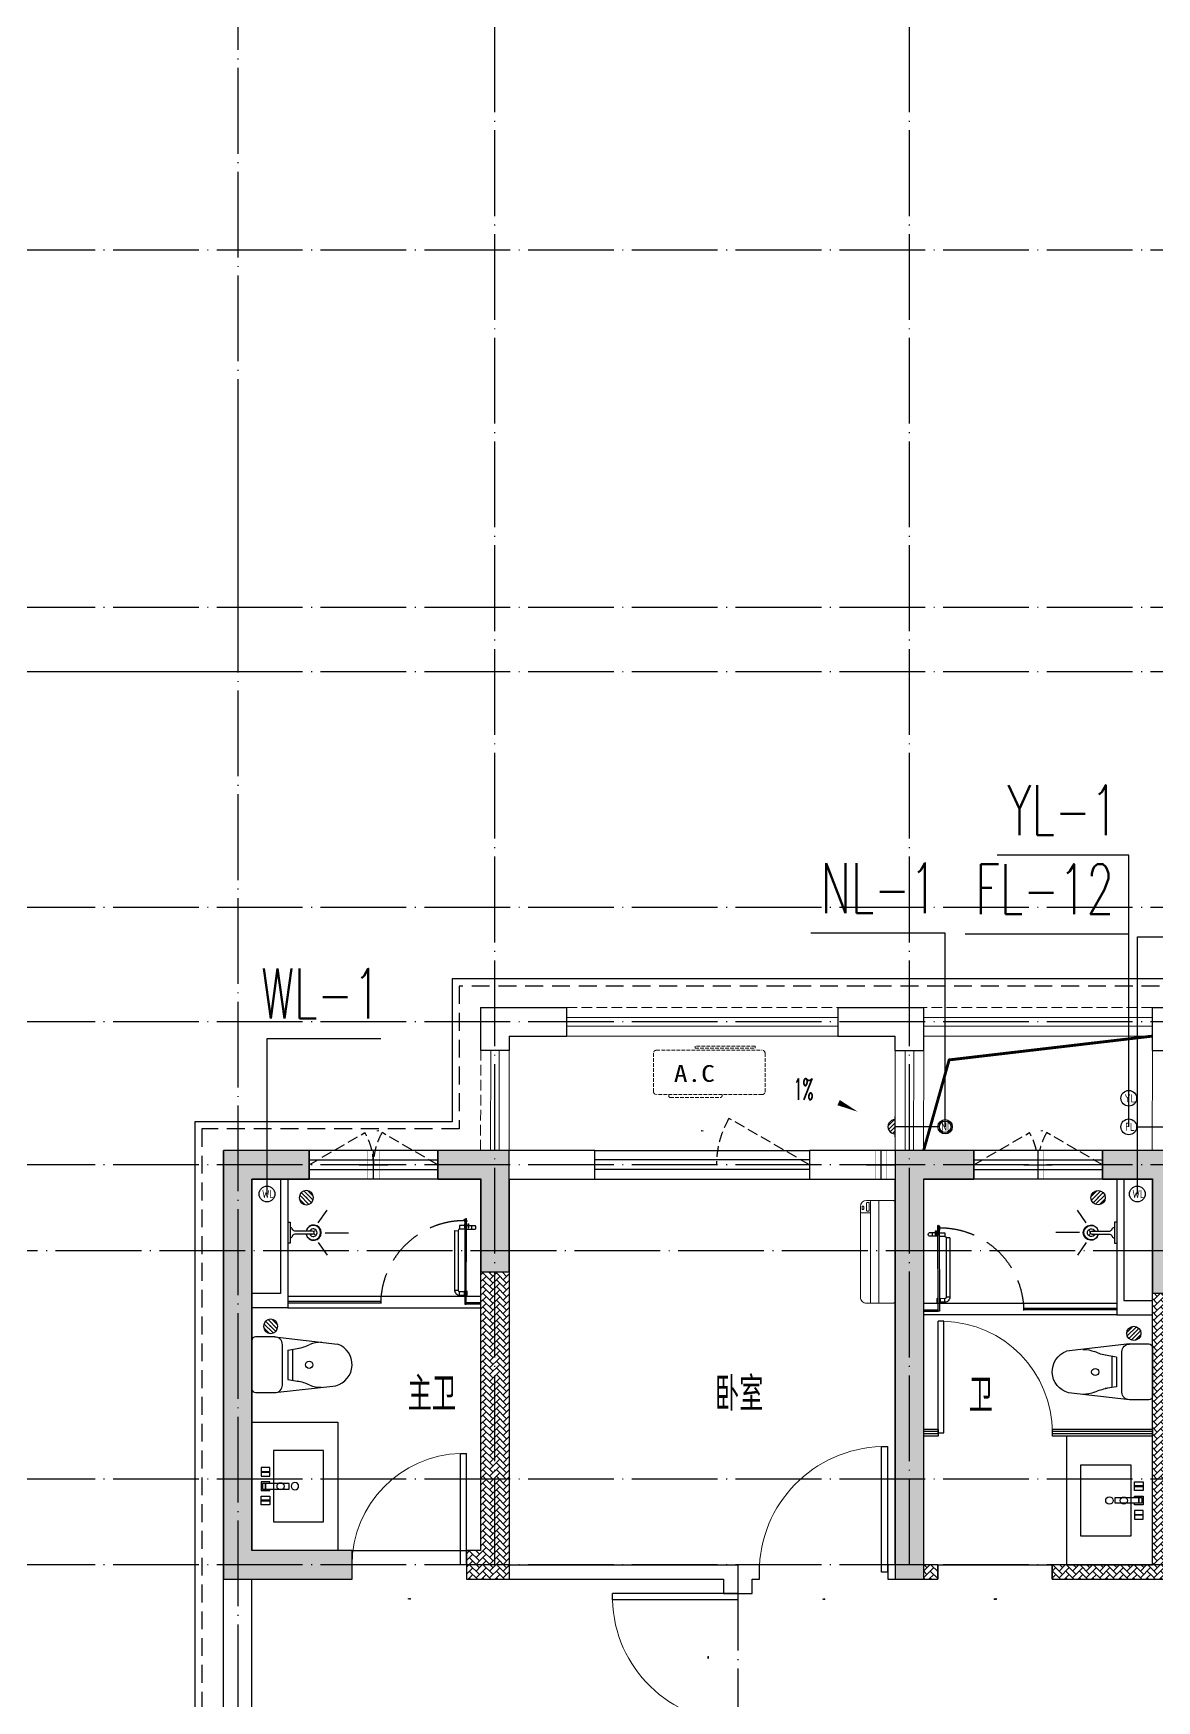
# Model space of a CAD drawing. Extents: x 27938 to 1507990, y 110129 to 923079.
# Drawn here: x 826487 to 834347, y 600799 to 612465 of the extents above; entities that cross this region are included whole.
import ezdxf

# ---------------------------------------------------------------- set-up
doc = ezdxf.new("R2010")
doc.units = 0
doc.header["$LTSCALE"] = 1000
doc.header["$MEASUREMENT"] = 0
for name, pattern in [('DASH', [0.35, 0.25, -0.1]), ('DOTE', [2.42, 2, -0.2, 0.02, -0.2]), ('HIDDEN', [0.375, 0.25, -0.125])]:
    doc.linetypes.add(name, pattern=pattern)
for name, color, linetype in [('COLUMN', 9, 'Continuous'), ('CURTWALL', 4, 'Continuous'), ('DIM_凝结', 150, 'Continuous'), ('DIM_废水', 31, 'Continuous'), ('DIM_污水', 2, 'Continuous'), ('DIM_雨水', 4, 'Continuous'), ('DOTE', 1, 'Continuous'), ('EQUIP_污水', 7, 'Continuous'), ('IP-bath&kitchen-JOHNSON', 4, 'Continuous'), ('LVTRY', 6, 'Continuous'), ('P-bath&kitchen-JOHNSON', 4, 'Continuous'), ('PUB_HATCH', 8, 'Continuous'), ('PUB_TEXT', 4, 'Continuous'), ('VPIPE-中水', 122, 'Continuous'), ('VPIPE-凝结', 150, 'N'), ('VPIPE-废水', 31, 'Continuous'), ('VPIPE-污水', 2, 'W'), ('VPIPE-雨水', 4, 'Y'), ('WALL', 9, 'Continuous'), ('WINDOW', 4, 'Continuous'), ('WINDOW_TEXT', 7, 'Continuous'), ('保温', 6, 'Continuous'), ('机电标识类', 1, 'Continuous'), ('看线', 251, 'Continuous')]:
    doc.layers.add(name, color=color, linetype=linetype)
for name, color, linetype, lineweight in [('平面-排水沟', 86, 'Continuous', 15), ('平面-栏杆', 135, 'Continuous', 15), ('平面-看线', 45, 'Continuous', 15), ('平面-空调室内机', 176, 'Continuous', 9), ('平面-空调预留孔', 173, 'Continuous', 15), ('空调', 76, 'Continuous', 13)]:
    doc.layers.add(name, color=color, linetype=linetype, lineweight=lineweight)
doc.styles.add('_TCH_DIM', font='SIMPLEX.shx', dxfattribs={"width": 0.7, "bigfont": 'GBCBIG.shx'})
doc.styles.add('_TCH_WINDOW', font='SIMPLEX.shx', dxfattribs={"width": 0.7, "height": 3.5, "bigfont": 'GBCBIG.shx'})
doc.styles.add('_TWT_SERIAL', font='SIMPLEX', dxfattribs={"width": 0.8, "height": 3.5, "bigfont": 'HZTXT'})
doc.styles.get("Standard").update_dxf_attribs({"font": 'gbenor.shx', "bigfont": 'gbcbig.shx'})
doc.styles.add('黑体', font='simhei.ttf')
doc.linetypes.add('N', pattern='A,3,-0.2,["N",Standard,S=0.25,R=0,X=-0.1,Y=-0.115],-0.2', length=3.4)
doc.linetypes.add('W', pattern='A,3,-0.2,["W",Standard,S=0.25,R=0,X=-0.1,Y=-0.115],-0.2', length=3.4)
doc.linetypes.add('Y', pattern='A,3,-0.2,["Y",Standard,S=0.25,R=0,X=-0.1,Y=-0.115],-0.2', length=3.4)
pattern_1 = [(45, (0, 0), (0, 47.4157523), [100.584, -33.528]), (135, (23.708, 23.708), (3e-15, 47.4157523), [100.584, -33.528])]
pattern_2 = [(45, (407300, 231625.085), (0, 47.4157523), [100.584, -33.528]), (135, (407323.708, 231648.793), (3e-15, 47.4157523), [100.584, -33.528])]

# ---------------------------------------------------------------- blocks, each defined once
blk = doc.blocks.new('rrrrrrrrrrrra')
at = {"color": 0}
for p, q in [((253, 484), (-87, 484)), ((-112, 459), (-112, 324)), ((278, 324), (278, 459)), ((-112, 324), (-64, -103)), ((-59, 271), (224, 271)), ((278, 324), (228, -116)), ((-21, 232), (-34, 154)), ((191, 200), (-26, 200)), ((186, 232), (-21, 232)), ((186, 232), (199, 154))]:
    blk.add_line(p, q, dxfattribs=at)
for centre, radius, start, end in [((-87, 459), 25, 90, 180), ((253, 459), 25, 0, 90), ((-59, 324), 53.3, 180, 270), ((224, 324), 53.3, 270, 0), ((-323, 210), 294, 333.5369, 351.4828), ((488, 210), 294, 188.5172, 206.4631), ((149, -3), 224, 158.5202, 180), ((16, -3), 224, 0, 21.4798), ((84, -64), 153, 195.0773, 340.1181)]:
    blk.add_arc(centre, radius, start, end, dxfattribs=at)
blk = doc.blocks.new('A$C1E0F638F')
at = {"color": 0}
for points in [[(500, 435), (500, 85), (0, 85), (0, 435)], [(270, 30), (230, 30), (230, 195), (270, 195)], [(120, 0), (180, 0), (180, 60), (120, 60)], [(147, 55), (153, 55), (153, 5), (147, 5)], [(230, 30), (270, 30), (270, 10), (230, 10)], [(380, 0), (320, 0), (320, 60), (380, 60)], [(353, 55), (347, 55), (347, 5), (353, 5)]]:
    blk.add_lwpolyline(points, close=True, dxfattribs=at)
blk.add_lwpolyline([(270, 60), (280, 60), (280, 0), (220, 0), (220, 60), (230, 60)], dxfattribs=at)
blk.add_circle((250, 236), 26, dxfattribs=at)
blk = doc.blocks.new('$lvtry$00000171')
at = {"color": 0}
for p, q in [((-74, 11), (-11, 74)), ((-70, -27), (27, 70)), ((-53, -53), (53, 53)), ((-27, -70), (70, 27)), ((11, -74), (74, -11))]:
    blk.add_line(p, q, dxfattribs=at)
blk.add_circle((0, 0), 75, dxfattribs=at)
blk.add_point((0, 0), dxfattribs=at)
blk = doc.blocks.new('135')
blk.add_hatch(color=0).paths.add_polyline_path([(5, 2), (4, -1), (-5, 2), (-4, 5)])
at = {"color": 0}
for p, q in [((-6, 19), (-3, 19)), ((-3, 19), (-6, 19)), ((-6, 3), (5, -2)), ((-6, 3), (-5, 3)), ((-5, 11), (-5, 31)), ((5, 11), (-5, 11)), ((5, 10), (-5, 10)), ((-5, 3), (-4, 6)), ((-4, 6), (5, 2)), ((0, 0), (0, 39)), ((6, 19), (3, 19)), ((3, 19), (6, 19)), ((4, -1), (5, 2)), ((5, 11), (5, 32)), ((4, -1), (6, -2))]:
    blk.add_line(p, q, dxfattribs=at)
for centre, radius, start, end in [((6, 16), 13.5, 151.0147, 204.8403), ((13, 4), 20.5, 163.0924, 182.0012), ((-6, 4), 1, 184.2275, 248.4661), ((-5, 22), 0.5, 335.7643, 151.0147), ((4, 18), 9.42, 155.7643, 171.9773), ((9, 15), 14.6, 166.278, 198.0953), ((14, 4), 19.5, 163.7443, 182.5269), ((-5, 3), 0.5, 181.9385, 247.2597), ((5, 22), 0.5, 29.8425, 204.574), ((-6, 17), 11.7, 10.475, 24.574), ((-6, 15), 12.4, 338.6449, 16.0476), ((29, 7), 24, 172.9439, 199.2318), ((-6, 16), 13.4, 334.9111, 29.8425), ((26, 6), 20.6, 169.1454, 199.9526), ((6, -1), 1.17, 247.4597, 19.9526), ((6, -1), 0.5, 247.4597, 19.2318)]:
    blk.add_arc(centre, radius, start, end, dxfattribs=at)
blk.add_open_spline([(-5, 31), (-4, 31), (-2, 33), (1, 29), (3, 31), (5, 32)], degree=3, knots=[0, 0, 0, 0, 3.066329, 6.218313, 11.124135, 11.124135, 11.124135, 11.124135], dxfattribs=at)
blk = doc.blocks.new('SDFAWERAWER')
at = {"layer": 'LVTRY', "color": 0}
for p, q in [((593941, -1242210), (593784, -1242595)), ((593965, -1242220), (593807, -1242604)), ((593941, -1242210), (593965, -1242220)), ((593988, -1242191), (593978, -1242214)), ((594007, -1242226), (593978, -1242214)), ((594017, -1242203), (593988, -1242191)), ((594016, -1242220), (594027, -1242193)), ((594016, -1242220), (594022, -1242223)), ((594026, -1242204), (594018, -1242222)), ((594018, -1242222), (594021, -1242220)), ((594025, -1242211), (594021, -1242220)), ((594023, -1242221), (594022, -1242223)), ((594022, -1242223), (594024, -1242222)), ((594023, -1242211), (594030, -1242194)), ((594024, -1242221), (594024, -1242222)), ((594025, -1242211), (594031, -1242197)), ((594027, -1242193), (594033, -1242195)), ((594028, -1242234), (594078, -1242255)), ((594030, -1242194), (594031, -1242197)), ((594032, -1242197), (594033, -1242195)), ((594033, -1242195), (594034, -1242197)), ((594034, -1242198), (594034, -1242197)), ((594047, -1242201), (594036, -1242229)), ((594036, -1242229), (594039, -1242230)), ((594037, -1242211), (594088, -1242232)), ((594039, -1242230), (594045, -1242214)), ((594039, -1242230), (594042, -1242228)), ((594042, -1242228), (594051, -1242205)), ((594050, -1242202), (594043, -1242218)), ((594047, -1242201), (594050, -1242202)), ((594050, -1242202), (594051, -1242205)), ((594057, -1242246), (594067, -1242223)), ((593784, -1242595), (593807, -1242604)), ((593803, -1242641), (593813, -1242618)), ((593803, -1242641), (593833, -1242653)), ((593813, -1242618), (593842, -1242630)), ((593842, -1242630), (593833, -1242653)), ((593834, -1242656), (593833, -1242653)), ((593845, -1242629), (593834, -1242656)), ((593836, -1242657), (593834, -1242656)), ((593848, -1242630), (593836, -1242657)), ((593845, -1242629), (593842, -1242630)), ((593848, -1242630), (593845, -1242629)), ((593847, -1242662), (593858, -1242634)), ((593847, -1242662), (593850, -1242663)), ((593850, -1242663), (593861, -1242635)), ((593852, -1242662), (593862, -1242637)), ((593858, -1242634), (593861, -1242635)), ((593861, -1242635), (593862, -1242637))]:
    blk.add_line(p, q, dxfattribs=at)
blk.add_lwpolyline([(593823, -1242717), (594046, -1242174), (594037, -1242170), (593814, -1242713)], close=True, dxfattribs=at)
blk.add_arc((594075, -1242240), 15.3, 281.7932, 33.7019, dxfattribs=at)
for centre, major_axis, start_param, end_param in [((593974, -1242224), (3.93, 9.6), 0, 1.570796), ((593817, -1242608), (13.5, 33.1), 1.570796, 3.141593), ((593817, -1242608), (3.93, 9.6), 1.570796, 3.141593)]:
    blk.add_ellipse(centre, major_axis=major_axis, ratio=1, start_param=start_param, end_param=end_param, dxfattribs=at)
at = {"layer": 'P-bath&kitchen-JOHNSON', "color": 0, "linetype": 'DASH'}
blk.add_arc((593810, -1242714), 586, 67.5369, 157.1325, dxfattribs=at)
at = {"layer": 'LVTRY', "color": 8, "xscale": -1, "rotation": 157.7329157530927}
blk.add_blockref('135', (594045, -1242162), dxfattribs=at)
blk = doc.blocks.new('A$C5DCB2F21')
at = {"layer": 'IP-bath&kitchen-JOHNSON', "color": 0}
for p, q in [((-68, -213), (-158, -275)), ((68, -213), (158, -275)), ((0, -261), (0, -425))]:
    blk.add_line(p, q, dxfattribs=at)
for centre, major_axis, ratio, start_param, end_param in [((0, -179), (-51, 0), 0.990052, -1.36297, 4.504563), ((0, -178), (-26.8, 0), 0.994812, -1.167677, 4.309269)]:
    blk.add_ellipse(centre, major_axis=major_axis, ratio=ratio, start_param=start_param, end_param=end_param, dxfattribs=at)
at = {"layer": 'LVTRY', "color": 0}
for p, q in [((74, 0), (-74, 0)), ((-10, -174), (-10, -49)), ((11, -174), (11, -49))]:
    blk.add_line(p, q, dxfattribs=at)
blk.add_lwpolyline([(74, 0), (74, -16), (-74, -16), (-74, 0)], dxfattribs=at)
for points in [[(-26, -31, -0.364142), (-38, -16, -0.020495)], [(-10, -49, 0.214893), (-26, -31, 7.649644)], [(11, -49, -0.21439), (26, -31, -7.649644)], [(26, -31, 0.364142), (38, -16, 0.020495)]]:
    blk.add_lwpolyline(points, format="xyb", dxfattribs=at)
blk.add_arc((0, -174), 10.5, 180, 0, dxfattribs=at)
for centre, major_axis, ratio, start_param, end_param in [((0, -181), (53.6, 0), 0.987577, 1.76809, 7.656688), ((-12, -165), (0, 1.43), 0.85, -1.570796, 4.712389), ((-12, -189), (0, 1.43), 0.85, 4.712389, 10.995574), ((12, -165), (0, 1.43), 0.85, 4.712389, 10.995574), ((12, -189), (0, 1.43), 0.85, 4.712389, 10.995574)]:
    blk.add_ellipse(centre, major_axis=major_axis, ratio=ratio, start_param=start_param, end_param=end_param, dxfattribs=at)
blk = doc.blocks.new('$TCHSYS$DOOR2D')
for p, q in [((0.45, 0.975), (0.5, 0.975)), ((0.45, 0), (0.45, 0.975)), ((0.5, 0), (0.5, 0.975)), ((0.5, 0), (0.45, 0))]:
    blk.add_line(p, q)
at = {"lineweight": 13}
blk.add_arc((0.475, 0), 0.975, 91.4693, 180, dxfattribs=at)
blk = doc.blocks.new('DSGDFGF')
at = {"layer": 'CURTWALL', "color": 0}
for p, q in [((676992, 342105), (676292, 342105)), ((676292, 342105), (676292, 342055)), ((676292, 342089), (676992, 342089)), ((676292, 342072), (676992, 342072)), ((676992, 342055), (676992, 342105)), ((677892, 342105), (677792, 342105)), ((677792, 342105), (677792, 342055)), ((677792, 342089), (677892, 342089)), ((677792, 342072), (677892, 342072)), ((677892, 342055), (677892, 342105)), ((676292, 342055), (676992, 342055)), ((677792, 342055), (677892, 342055))]:
    blk.add_line(p, q, dxfattribs=at)
at = {"layer": 'IP-bath&kitchen-JOHNSON', "color": 0}
for p, q in [((676542, 342985), (677892, 342985)), ((676542, 342950), (677192, 342950)), ((676542, 342940), (677192, 342940)), ((676542, 342905), (677892, 342905)), ((677192, 342940), (677192, 342950)), ((677892, 342940), (677792, 342940)), ((677792, 342930), (677792, 342940)), ((677892, 342930), (677792, 342930))]:
    blk.add_line(p, q, dxfattribs=at)
for points in [[(676542, 343855), (676542, 342905), (676292, 342905)], [(676492, 343855), (676492, 343005), (676292, 343005)]]:
    blk.add_lwpolyline(points, dxfattribs=at)
at = {"layer": 'LVTRY', "color": 0}
blk.add_lwpolyline([(676892, 341155), (676292, 341155), (676292, 342055), (676892, 342055)], close=True, dxfattribs=at)
at = {"layer": 'CURTWALL', "color": 0, "xscale": 800, "yscale": 800, "zscale": 50, "rotation": 5.54452612062199e-09}
blk.add_blockref('$TCHSYS$DOOR2D', (677392, 342080), dxfattribs=at)
at = {"layer": 'IP-bath&kitchen-JOHNSON', "color": 8}
for name, p, rotation in [('A$C5DCB2F21', (676542, 343480), 90.00848852444699), ('SDFAWERAWER', (-342526, 1268091), 22.25976934310714)]:
    blk.add_blockref(name, p, dxfattribs=dict(at, rotation=rotation))
at = {"layer": 'LVTRY', "color": 8, "xscale": -0.6666666667107826, "yscale": 0.6666666667107826}
for p in [(676672, 343725), (676422, 342775)]:
    blk.add_blockref('$lvtry$00000171', p, dxfattribs=at)
at = {"layer": 'LVTRY', "color": 8, "extrusion": (0, 0, -1), "xscale": -1, "zscale": -1, "rotation": 270}
blk.add_blockref('rrrrrrrrrrrra', (-676776, 342423), dxfattribs=at)
at = {"layer": 'LVTRY', "color": 8, "xscale": -1, "rotation": 270}
blk.add_blockref('A$C1E0F638F', (676357, 341356), dxfattribs=at)
blk = doc.blocks.new('GDGDRGDGRD')
at = {"layer": 'IP-bath&kitchen-JOHNSON', "color": 0}
for p, q in [((490533, 524228), (491883, 524228)), ((490533, 524193), (491183, 524193)), ((490533, 524183), (491183, 524183)), ((491183, 524183), (491183, 524193)), ((491883, 524183), (491783, 524183)), ((491783, 524173), (491783, 524183)), ((491883, 524173), (491783, 524173)), ((490533, 524148), (491883, 524148))]:
    blk.add_line(p, q, dxfattribs=at)
for points in [[(490533, 525048), (490533, 524148), (490283, 524148)], [(490483, 525048), (490483, 524248), (490283, 524248)]]:
    blk.add_lwpolyline(points, dxfattribs=at)
at = {"layer": 'LVTRY', "color": 0}
blk.add_lwpolyline([(490883, 522448), (490283, 522448), (490283, 523348), (490883, 523348)], close=True, dxfattribs=at)
at = {"layer": 'IP-bath&kitchen-JOHNSON', "color": 8}
for name, p, rotation in [('A$C5DCB2F21', (490533, 524673), 90.008488524447), ('SDFAWERAWER', (-528536, 1449334), 22.25976934310711)]:
    blk.add_blockref(name, p, dxfattribs=dict(at, rotation=rotation))
at = {"layer": 'LVTRY', "color": 8, "xscale": -0.6666666667107826, "yscale": 0.6666666667107826}
for p in [(490663, 524918), (490413, 524018)]:
    blk.add_blockref('$lvtry$00000171', p, dxfattribs=at)
at = {"layer": 'LVTRY', "color": 8, "extrusion": (0, 0, -1), "xscale": -1, "zscale": -1, "rotation": 270}
blk.add_blockref('rrrrrrrrrrrra', (-490766, 523666), dxfattribs=at)
at = {"layer": 'LVTRY', "color": 8, "xscale": -1, "rotation": 270}
blk.add_blockref('A$C1E0F638F', (490347, 522649), dxfattribs=at)
blk = doc.blocks.new('GFDGFSDFGD')
at = {"layer": 'PUB_HATCH'}
for points in [[(421117, 373024), (420517, 373024), (420517, 370024), (421417, 370024), (421417, 370224), (420717, 370224), (420717, 372824), (421117, 372824)], [(422017, 373024), (422017, 372824), (422317, 372824), (422317, 372174), (422517, 372174), (422517, 373024)], [(425767, 373024), (425217, 373024), (425217, 370024), (425417, 370024), (425417, 372824), (425767, 372824)], [(426667, 373024), (426667, 372824), (427017, 372824), (427017, 372024), (427217, 372024), (427217, 373024)]]:
    blk.add_hatch(color=0, dxfattribs=at).paths.add_polyline_path(points)
at = {"layer": 'COLUMN', "color": 0}
for p, q in [((421117, 373024), (420517, 373024)), ((420517, 373024), (420517, 370024)), ((421117, 372824), (421117, 373024)), ((422017, 373024), (422017, 372824)), ((422517, 373024), (422017, 373024)), ((422517, 372174), (422517, 373024)), ((425767, 373024), (425217, 373024)), ((425217, 373024), (425217, 370024)), ((425767, 372824), (425767, 373024)), ((426667, 373024), (426667, 372824)), ((427217, 373024), (426667, 373024)), ((420717, 370224), (420717, 372824)), ((420717, 372824), (421117, 372824)), ((422017, 372824), (422317, 372824)), ((422317, 372824), (422317, 372174)), ((425417, 370024), (425417, 372824)), ((425417, 372824), (425767, 372824)), ((426667, 372824), (427017, 372824)), ((427017, 372824), (427017, 372024)), ((422317, 372174), (422517, 372174)), ((427017, 372024), (427217, 372024)), ((421417, 370224), (420717, 370224)), ((421417, 370024), (421417, 370224)), ((420517, 370024), (421417, 370024)), ((425217, 370024), (425417, 370024))]:
    blk.add_line(p, q, dxfattribs=at)
blk = doc.blocks.new('GDFGDGRD')
at = {"layer": '保温', "linetype": 'ByBlock', "ltscale": 10}
h = blk.add_hatch(dxfattribs=at)
h.set_pattern_fill('AR-HBONE', color=251, scale=55)
h.set_pattern_definition(pattern_1)
h.paths.add_polyline_path([(427217, 370024), (427217, 372024), (427017, 372024), (427017, 370024)])
h = blk.add_hatch(dxfattribs=at)
h.set_pattern_fill('AR-HBONE', color=251, scale=55)
h.set_pattern_definition(pattern_1)
h.paths.add_polyline_path([(425517, 370024), (425517, 370124), (425417, 370124), (425417, 370024)])
h = blk.add_hatch(dxfattribs=at)
h.set_pattern_fill('AR-HBONE', color=251, scale=55)
h.set_pattern_definition(pattern_1)
h.paths.add_polyline_path([(427017, 370024), (427017, 370124), (426317, 370124), (426317, 370024)])
blk = doc.blocks.new('A$C001338C2')
for p, q in [((845, 304), (55, 304)), ((109, 215), (109, 304)), ((0, 249), (0, 22)), ((900, 22), (900, 249)), ((22, 0), (878, 0))]:
    blk.add_line(p, q)
at = {"lineweight": 5}
for p, q in [((900, 215), (0, 215)), ((900, 143), (0, 143))]:
    blk.add_line(p, q, dxfattribs=at)
for points in [[(89, 226), (22, 226, -0.414214), (17, 232), (17, 243, -0.414214), (22, 249), (89, 249, -0.414214), (95, 243), (95, 232, -0.414214)], [(73, 275), (57, 275, -0.414214), (51, 281), (51, 283, -0.414214), (57, 289), (73, 289, -0.414214), (79, 283), (79, 281, -0.414214)]]:
    blk.add_lwpolyline(points, format="xyb", close=True)
for centre, radius, start, end in [((55, 249), 55, 90, 180), ((845, 249), 55, 360, 90), ((22, 22), 22, 180, 270), ((878, 22), 22, 270, 360)]:
    blk.add_arc(centre, radius, start, end)
blk = doc.blocks.new('dongkong')
blk.add_wipeout([(-603756, 210771), (-603756, 210571), (-603836, 210571), (-603836, 210771)])
at = {"layer": '机电标识类', "color": 250, "linetype": 'DASH', "ltscale": 400}
for p, q in [((-603796, 210771), (-603796, 210571)), ((-603896, 210671), (-603696, 210671))]:
    blk.add_line(p, q, dxfattribs=at)
at = {"layer": '空调', "color": 6, "linetype": 'DASH', "const_width": 2}
blk.add_lwpolyline([(-603756, 210771), (-603756, 210571), (-603836, 210571), (-603836, 210771)], close=True, dxfattribs=at)
blk = doc.blocks.new('gsergvr')
at = {"layer": '平面-空调预留孔', "linetype": 'DASH', "ltscale": 0.1}
for p, q in [((34075, 17176), (34075, 17166)), ((34085, 17156), (34438, 17156)), ((34448, 17166), (34448, 17176))]:
    blk.add_line(p, q, dxfattribs=at)
blk.add_lwpolyline([(34679, 17515), (34260, 17515), (34260, 17500), (34679, 17500)], close=True, dxfattribs=at)
blk.add_lwpolyline([(34729, 17176), (33989, 17176, -0.414214), (33969, 17196), (33969, 17466, -0.414214), (33989, 17486), (34729, 17486, -0.414214), (34749, 17466), (34749, 17196, -0.414214)], format="xyb", close=True, dxfattribs=at)
for centre, start, end in [((34085, 17166), 180, 270), ((34438, 17166), 270, 0)]:
    blk.add_arc(centre, 10, start, end, dxfattribs=at)
at = {"layer": '平面-空调预留孔', "color": 251, "linetype": 'DASH', "ltscale": 0.1, "true_color": 0x636466, "style": '黑体', "width": 1.2}
blk.add_text('A.C', height=117, dxfattribs=at).set_placement((34111, 17265))
blk = doc.blocks.new('rtyryrtyeeretee')
at = {"layer": '平面-空调预留孔'}
blk.add_blockref('gsergvr', (635673, 326706), dxfattribs=at)
blk = doc.blocks.new('A$C7A951E79')
at = {"layer": 'LVTRY'}
for p, q in [((-7, 49), (-49, 7)), ((0, 28), (-47, -18)), ((0, 0), (-35, -35)), ((0, -71), (0, 71)), ((0, -28), (-18, -47))]:
    blk.add_line(p, q, dxfattribs=at)
blk.add_arc((0, 0), 49.9, 89.9757, 269.9757, dxfattribs=at)
blk.add_point((0, 0), dxfattribs=at)
blk = doc.blocks.new('A$C42425DA4')
blk.add_blockref('A$C7A951E79', (0, 0))
blk = doc.blocks.new('$WINLIB2D$00000001')
at = {"color": 0}
for points in [[(-0.5, 0.5), (-0.5, -0.5)], [(-0.5, 0.5), (0.5, 0.5)], [(0.5, -0.5), (0.5, 0.5)], [(0.5, 0.1667), (-0.5, 0.1667)], [(0.5, -0.1667), (-0.5, -0.1667)], [(-0.5, -0.5), (0.5, -0.5)]]:
    blk.add_lwpolyline(points, dxfattribs=at)
blk = doc.blocks.new('$DorLib2D$00000001')
at = {"color": 0}
for p, q in [((0.45, 0.975), (0.5, 0.975)), ((0.45, 0), (0.45, 0.975)), ((0.5, 0), (0.5, 0.975)), ((0.5, 0), (0.45, 0))]:
    blk.add_line(p, q, dxfattribs=at)
at = {"color": 0, "lineweight": 13}
blk.add_arc((0.475, 0), 0.975, 91.4693, 180, dxfattribs=at)
blk = doc.blocks.new('$TwtSys$00000147')
blk.add_circle((0, 0, 0), 25)

msp = doc.modelspace()

# ---------------------------------------------------------------- hatches: boundary and pattern name
at = {"layer": '保温', "linetype": 'ByBlock', "ltscale": 10}
h = msp.add_hatch(dxfattribs=at)
h.set_pattern_fill('AR-HBONE', color=8, scale=55)
h.set_pattern_definition(pattern_2)
h.paths.add_polyline_path([(829816.7, 601648.8), (829816.7, 603798.8), (829616.7, 603798.8), (829616.7, 601648.8)])
h = msp.add_hatch(dxfattribs=at)
h.set_pattern_fill('AR-HBONE', color=8, scale=55)
h.set_pattern_definition(pattern_2)
h.paths.add_polyline_path([(829616.7, 601648.8), (829616.7, 601848.8), (829516.7, 601848.8), (829516.7, 601648.8)])

# ---------------------------------------------------------------- linework, layer by layer
msp.add_lwpolyline([(827916.6, 609493.7), (827916.6, 607998.8), (826619.1, 607998.8)])
at = {"layer": 'DIM_凝结'}
for p, q in [((832866.6, 606169.3), (831926, 606169.3)), ((832866.6, 604814.4), (832866.6, 606169.3))]:
    msp.add_line(p, q, dxfattribs=at)
at = {"layer": 'DIM_废水'}
for p, q in [((834151.6, 606162.2), (833007.5, 606162.2)), ((834151.6, 604813.8), (834151.6, 606162.2))]:
    msp.add_line(p, q, dxfattribs=at)
at = {"layer": 'DIM_污水'}
for p, q in [((834211.4, 604343.8), (834211.4, 606142.7)), ((834211.4, 606142.7), (835481.9, 606142.7)), ((828121.7, 604343.8), (828121.7, 605431.4)), ((828121.7, 605431.4), (828919.1, 605431.4))]:
    msp.add_line(p, q, dxfattribs=at)
at = {"layer": 'DIM_雨水'}
for p, q in [((834151.6, 606715), (833229.5, 606715)), ((834151.6, 605013.8), (834151.6, 606715))]:
    msp.add_line(p, q, dxfattribs=at)
at = {"layer": 'DOTE', "color": 169, "linetype": 'DOTE', "ltscale": 0.3}
for p, q in [((827916.6, 612948.8), (827916.6, 593448.8)), ((829716.6, 601748.8), (829716.6, 612948.8)), ((832616.6, 601748.8), (832616.6, 612948.8)), ((879916.6, 610948.8), (825916.6, 610948.8)), ((879916.6, 608448.8), (825916.6, 608448.8)), ((879916.6, 607998.8), (825916.6, 607998.8)), ((879916.6, 606348.8), (825916.6, 606348.8)), ((879916.6, 605548.8), (825916.6, 605548.8)), ((825916.6, 603949.1), (879916.6, 603949.1)), ((879916.6, 602348.8), (825916.6, 602348.8)), ((879916.6, 601748.8), (825916.6, 601748.8)), ((831416.6, 601748.8), (831416.6, 593448.8))]:
    msp.add_line(p, q, dxfattribs=at)
at = {"layer": 'VPIPE-中水', "color": 8, "linetype": 'Continuous'}
for centre in [(828121.7, 604343.8), (834211.4, 604343.8)]:
    msp.add_circle(centre, 55, dxfattribs=at)
at = {"layer": 'VPIPE-凝结', "color": 8, "ltscale": 0.1}
for p, q in [((832826.6, 604814.4), (832516.4, 604814.4)), ((834206.6, 604814.4), (834516.4, 604814.4))]:
    msp.add_line(p, q, dxfattribs=at)
at = {"layer": 'VPIPE-凝结'}
msp.add_circle((832866.6, 604814.4), 50, dxfattribs=at)
at = {"layer": 'VPIPE-凝结', "color": 8}
msp.add_circle((832866.6, 604814.4), 40, dxfattribs=at)
at = {"layer": 'VPIPE-废水', "color": 8}
msp.add_circle((834151.6, 604813.8), 55, dxfattribs=at)
at = {"layer": 'VPIPE-废水'}
msp.add_circle((834151.6, 604813.8), 55, dxfattribs=at)
at = {"layer": 'VPIPE-污水'}
for centre in [(828121.7, 604343.8), (834211.4, 604343.8)]:
    msp.add_circle(centre, 55, dxfattribs=at)
at = {"layer": 'VPIPE-雨水', "color": 8}
msp.add_circle((834151.6, 605013.8), 55, dxfattribs=at)
at = {"layer": 'VPIPE-雨水'}
msp.add_circle((834151.6, 605013.8), 55, dxfattribs=at)
at = {"layer": 'WALL', "color": 8}
for p, q in [((829616.6, 605648.8), (829616.6, 605348.8)), ((829616.6, 605648.8), (830216.6, 605648.8)), ((830216.6, 605648.8), (830216.6, 605448.8)), ((832116.6, 605648.8), (832716.6, 605648.8)), ((832116.6, 605648.8), (832116.6, 605448.8)), ((832716.6, 605348.8), (832716.6, 605648.8)), ((834316.6, 605648.8), (834916.6, 605648.8)), ((834316.6, 605348.8), (834316.6, 605648.8)), ((829816.6, 605448.8), (829816.6, 605348.8)), ((829816.6, 605448.8), (830216.6, 605448.8)), ((832116.6, 605448.8), (832516.6, 605448.8)), ((832516.6, 605348.8), (832516.6, 605448.8)), ((829816.6, 605348.8), (829616.6, 605348.8)), ((832516.6, 605348.8), (832716.6, 605348.8)), ((834316.6, 605348.8), (834516.6, 605348.8)), ((828416.7, 604648.8), (827816.6, 604648.8)), ((827816.6, 601748.8), (827816.6, 604648.8)), ((828416.7, 604448.8), (828416.7, 604648.8)), ((829716.6, 604648.8), (829316.7, 604648.8)), ((829316.7, 604648.8), (829316.7, 604448.8)), ((830416.6, 604648.8), (829716.6, 604648.8)), ((830416.6, 604448.8), (830416.6, 604648.8)), ((831916.6, 604648.8), (831916.6, 604448.8)), ((833066.6, 604648.8), (832616.6, 604648.8)), ((833066.6, 604448.8), (833066.6, 604648.8)), ((834416.6, 604648.8), (833966.6, 604648.8)), ((833966.6, 604648.8), (833966.6, 604448.8)), ((828016.6, 604448.8), (828416.7, 604448.8)), ((828016.6, 601848.8), (828016.6, 604448.8)), ((829316.7, 604448.8), (829616.6, 604448.8)), ((829616.6, 604448.8), (829616.6, 601848.8)), ((829816.6, 604448.8), (830416.6, 604448.8)), ((829816.6, 604448.8), (829816.6, 601748.8)), ((832716.6, 604448.8), (833066.6, 604448.8)), ((832716.6, 601748.8), (832716.6, 604448.8)), ((833966.6, 604448.8), (834316.6, 604448.8)), ((834316.6, 601748.8), (834316.6, 604448.8)), ((828716.6, 601848.8), (828016.6, 601848.8)), ((828716.6, 601648.8), (828716.6, 601848.8)), ((829616.6, 601848.8), (829516.6, 601848.8)), ((829516.6, 601848.8), (829516.6, 601648.8)), ((827816.6, 596548.8), (827816.6, 601748.8)), ((828016.6, 601648.8), (828716.6, 601648.8)), ((828016.6, 596748.8), (828016.6, 601648.8)), ((829516.6, 601648.8), (829716.6, 601648.8)), ((829716.6, 601648.8), (831316.6, 601648.8)), ((829816.6, 601748.8), (831416.6, 601748.8)), ((831316.6, 601648.8), (831316.6, 601548.8)), ((831566.6, 601748.8), (831416.6, 601748.8)), ((831516.6, 601648.8), (831566.6, 601648.8)), ((831516.6, 601548.8), (831516.6, 601648.8)), ((831566.6, 601648.8), (831566.6, 601748.8)), ((832516.6, 601748.8), (832466.6, 601748.8)), ((832466.6, 601748.8), (832466.6, 601648.8)), ((832466.6, 601648.8), (832616.6, 601648.8)), ((832616.6, 601648.8), (832816.6, 601648.8)), ((832816.6, 601748.8), (832716.6, 601748.8)), ((832816.6, 601648.8), (832816.6, 601748.8)), ((834316.6, 601748.8), (833616.6, 601748.8)), ((833616.6, 601748.8), (833616.6, 601648.8)), ((833616.6, 601648.8), (834516.6, 601648.8)), ((831316.6, 601548.8), (831516.6, 601548.8))]:
    msp.add_line(p, q, dxfattribs=at)
at = {"layer": 'WINDOW', "color": 8}
for p, q in [((828716.6, 601848.8), (829516.6, 601848.8)), ((832816.6, 601748.8, 800), (833616.6, 601748.8, 800))]:
    msp.add_line(p, q, dxfattribs=at)
at = {"layer": 'WINDOW', "color": 8, "linetype": 'DASH'}
for p, q in [((832816.6, 601748.8), (832816.6, 601648.8)), ((833616.6, 601648.8), (833616.6, 601748.8))]:
    msp.add_line(p, q, dxfattribs=at)
at = {"layer": 'WINDOW', "color": 8, "linetype": 'DASH', "ltscale": 0.3}
for points in [[(831916.6, 604548.8), (831353.4, 604873.4, 0.1314846), (831266.6, 604548.8)], [(833066.7, 604548.8), (833456.4, 604773.7, -0.1316053), (833516.7, 604548.8)], [(833966.7, 604548.8), (833576.9, 604773.7, 0.1316053), (833516.7, 604548.8)]]:
    msp.add_lwpolyline(points, format="xyb", dxfattribs=at)
at = {"layer": '保温', "color": 8, "linetype": 'ByBlock', "ltscale": 10}
msp.add_line((829816.7, 601748.8), (829816.7, 601648.8), dxfattribs=at)
at = {"layer": '平面-排水沟', "color": 8}
msp.add_lwpolyline([(831970.4, 605055.6, 0, 0, 0), (832256.5, 604918.8, 0, 40, 0), (832121.2, 604983.5, 0, 0, 0)], format="xyseb", dxfattribs=at)
at = {"layer": '平面-栏杆', "color": 8}
for points in [[(832116.6, 605578.8), (830216.6, 605579.1)], [(832116.6, 605518.8), (830216.6, 605519.1)], [(834316.6, 605578.9), (832716.6, 605579.1)], [(834316.6, 605518.9), (832716.6, 605519.1)], [(829686.9, 605348.8), (829686.6, 604648.8)], [(829746.9, 605348.8), (829746.6, 604648.8)], [(832586.6, 605348.8), (832586.3, 604648.8)], [(832646.6, 605348.8), (832646.3, 604648.8)]]:
    msp.add_lwpolyline(points, dxfattribs=at)
at = {"layer": '平面-看线', "color": 8, "linetype": 'DASH', "ltscale": 0.3}
msp.add_line((829616.6, 604648.8), (829616.9, 605348.8), dxfattribs=at)
at = {"layer": '平面-看线', "color": 8}
msp.add_line((834316.3, 604648.8), (834316.6, 605348.8), dxfattribs=at)
at = {"layer": '平面-看线', "color": 8, "linetype": 'DASH', "ltscale": 0.3}
for points in [[(830216.6, 605648.8), (832116.6, 605648.8)], [(834316.6, 605648.8), (832716.6, 605648.8)]]:
    msp.add_lwpolyline(points, dxfattribs=at)
at = {"layer": '平面-看线', "color": 8}
for points in [[(830216.6, 605448.8), (832116.6, 605448.8)], [(834316.6, 605448.8), (832716.6, 605448.8)], [(829816.9, 605348.8), (829816.6, 604648.8)], [(832716.6, 605348.8), (832716.3, 604648.8)]]:
    msp.add_lwpolyline(points, dxfattribs=at)

# ---------------------------------------------------------------- block references
at = {"color": 8}
for name, p in [('GFDGFSDFGD', (407300, 231625.1)), ('rtyryrtyeeretee', (161184.5, 261157.8)), ('GDFGDGRD', (407300, 231625.1)), ('A$C42425DA4', (832516.4, 604814.4)), ('GDGDRGDGRD', (337734.1, 79400.3))]:
    msp.add_blockref(name, p, dxfattribs=at)
at = {"color": 8, "xscale": -1}
msp.add_blockref('DSGDFGF', (1510608.9, 260593.5), dxfattribs=at)
at = {"layer": 'EQUIP_污水'}
for p in [(828416.6, 603148.8), (833916.6, 603098.7), (828216.7, 602298.8), (834116.6, 602198.8)]:
    msp.add_blockref('$TwtSys$00000147', p, dxfattribs=at)
at = {"layer": 'WINDOW', "color": 8}
ref = msp.add_blockref('$WINLIB2D$00000001', (831166.6, 604548.8), dxfattribs=dict(at, xscale=1500, yscale=-200, zscale=1500, rotation=359.9999999969686))
ref.add_attrib('A', 'C1514a', (831161.3, 604784.2), dxfattribs={"layer": 'WINDOW_TEXT', "color": 8, "ltscale": 0.5, "height": 4.25, "style": '_TCH_WINDOW', "width": 0.494118})
ref = msp.add_blockref('$DorLib2D$00000001', (832016.6, 601698.8), dxfattribs=dict(at, xscale=900, yscale=900, zscale=900, rotation=3.223884863770534e-09))
ref.add_attrib('A', 'M0922', (832009.7, 601506.1), dxfattribs={"layer": 'WINDOW_TEXT', "color": 8, "ltscale": 0.5, "height": 5.95, "rotation": 0, "style": '_TCH_WINDOW', "width": 0.494118})
ref = msp.add_blockref('$DorLib2D$00000001', (829116.6, 601748.8), dxfattribs=dict(at, xscale=800, yscale=800, zscale=800, rotation=6.01791841182132e-09))
ref.add_attrib('A', 'M0822', (829109.7, 601508.3), dxfattribs={"layer": 'WINDOW_TEXT', "color": 8, "ltscale": 0.5, "height": 5.95, "rotation": 0, "style": '_TCH_WINDOW', "width": 0.494118})
ref = msp.add_blockref('$DorLib2D$00000001', (831416.6, 601098.8), dxfattribs=dict(at, xscale=900, yscale=900, zscale=900, rotation=90.00000000129845))
ref.add_attrib('A', 'M0922', (831211.6, 601092), dxfattribs={"layer": 'WINDOW_TEXT', "color": 8, "ltscale": 0.5, "height": 5.95, "rotation": 90, "style": '_TCH_WINDOW', "width": 0.494118})
at = {"layer": '平面-空调预留孔', "color": 8, "xscale": -0.8000000000465648, "yscale": 0.8000000000465648, "zscale": 0.8000000000465646, "rotation": 89.99999976656984}
msp.add_blockref('A$C001338C2', (832516.6, 604299.1), dxfattribs=at)

# ---------------------------------------------------------------- texts
at = {"layer": 'DIM_凝结', "color": 7, "style": '_TWT_SERIAL', "width": 0.64}
msp.add_text('NL-1', height=350, dxfattribs=at).set_placement((831996, 606309.3))
at = {"layer": 'DIM_废水', "color": 7, "style": '_TWT_SERIAL', "width": 0.64}
msp.add_text('FL-12', height=350, dxfattribs=at).set_placement((833077.5, 606302.2))
at = {"layer": 'DIM_污水', "color": 7, "style": '_TWT_SERIAL', "width": 0.64}
msp.add_text('WL-1', height=350, dxfattribs=at).set_placement((828081.1, 605571.4))
at = {"layer": 'DIM_雨水', "color": 7, "style": '_TWT_SERIAL', "width": 0.64}
msp.add_text('YL-1', height=350, dxfattribs=at).set_placement((833299.5, 606855))
at = {"layer": 'PUB_TEXT', "color": 8}
for s, height, p in [('YL', 56, (834121.2, 604985.8)), ('NL', 56, (832838.6, 604786.4)), ('FL', 56, (834125.9, 604785.8)), ('WL', 56, (828086.7, 604315.8)), ('WL', 56, (834176.4, 604315.8)), ('主卫', 236.31, (829105.3, 602826.6)), ('卧室', 236.31, (831255.3, 602826.6, 0)), ('卫', 236.3, (833031.5, 602817.6))]:
    msp.add_text(s, height=height, dxfattribs=at).set_placement(p)
at = {"layer": 'WINDOW_TEXT', "color": 8, "style": '_TCH_WINDOW', "width": 0.494118}
msp.add_text('DK0822', height=5.95, rotation=0, dxfattribs=at).set_placement((833208.5, 601506.6))
at = {"layer": '平面-排水沟', "color": 7, "style": '_TCH_DIM', "width": 0.494118}
msp.add_text('1%', height=148.75, dxfattribs=at).set_placement((831806.3, 605002.8))

# ---------------------------------------------------------------- next in the draw order: block references
at = {"layer": '平面-空调室内机', "color": 8, "ltscale": 0.3, "xscale": -1, "rotation": 180}
for p in [(1432662.6, 815219.8), (1437312.6, 815219.6)]:
    msp.add_blockref('dongkong', p, dxfattribs=at)

# ---------------------------------------------------------------- next in the draw order: linework, layer by layer
at = {"color": 8, "const_width": 20}
msp.add_lwpolyline([(832716.3, 604648.8), (832894.5, 605282.2), (834316.6, 605448.8)], dxfattribs=at)
at = {"layer": 'WINDOW', "color": 8, "linetype": 'DASH', "ltscale": 0.3}
for points in [[(828416.7, 604548.8), (828806.4, 604773.7, -0.1316053), (828866.7, 604548.8)], [(829316.7, 604548.8), (828926.9, 604773.7, 0.1316053), (828866.7, 604548.8)]]:
    msp.add_lwpolyline(points, format="xyb", dxfattribs=at)
at = {"layer": '看线', "color": 8}
msp.add_lwpolyline([(837916.6, 608048.8), (837916.6, 606648.8), (835816.6, 606648.8), (835816.6, 605848.8), (829416.6, 605848.8), (829416.6, 604848.8), (827616.6, 604848.8), (827616.6, 596348.8), (830466.6, 596348.8)], dxfattribs=at)
at = {"layer": '看线', "color": 8, "linetype": 'HIDDEN', "ltscale": 0.5}
msp.add_lwpolyline([(837966.6, 608048.8), (837966.6, 606598.8), (835866.6, 606598.8), (835866.6, 605798.8), (829466.6, 605798.8), (829466.6, 604798.8), (827666.6, 604798.8), (827666.6, 596398.8), (830616.6, 596398.8)], dxfattribs=at)

# ---------------------------------------------------------------- next in the draw order: block references
at = {"layer": 'WINDOW', "color": 8}
ref = msp.add_blockref('$WINLIB2D$00000001', (828866.7, 604548.8), dxfattribs=dict(at, xscale=-900, yscale=-200, zscale=-900, rotation=359.9999999964871))
ref.add_attrib('A', 'C0914', (828891.3, 604784.2), dxfattribs={"layer": 'WINDOW_TEXT', "color": 8, "ltscale": 0.5, "height": 4.25, "style": '_TCH_WINDOW', "width": 0.494118})
ref = msp.add_blockref('$WINLIB2D$00000001', (833516.6, 604548.8), dxfattribs=dict(at, xscale=-900, yscale=-200, zscale=-900, rotation=1.823162473766424e-09))
ref.add_attrib('A', 'C0914', (833537.3, 604784.2), dxfattribs={"layer": 'WINDOW_TEXT', "color": 8, "ltscale": 0.5, "height": 4.25, "rotation": 0, "style": '_TCH_WINDOW', "width": 0.494118})

# ---------------------------------------------------------------- next in the draw order: block references
at = {"layer": '平面-空调室内机', "color": 8, "ltscale": 0.3}
msp.add_blockref('dongkong', (1436212.8, 393878.1), dxfattribs=at)

# ---------------------------------------------------------------- next in the draw order: linework, layer by layer
at = {"layer": 'DOTE', "color": 169, "linetype": 'DOTE', "ltscale": 0.3}
msp.add_line((879916.6, 604548.8), (825916.6, 604548.8), dxfattribs=at)
at = {"layer": 'WALL', "color": 8}
for p, q in [((832616.6, 604648.8), (831916.6, 604648.8)), ((831916.6, 604448.8), (832516.6, 604448.8)), ((832516.6, 601748.8), (832516.6, 604448.8))]:
    msp.add_line(p, q, dxfattribs=at)
at = {"layer": '平面-看线', "color": 8}
msp.add_line((832516.3, 604648.8), (832516.6, 605348.8), dxfattribs=at)

doc.saveas('drawing.dxf')
